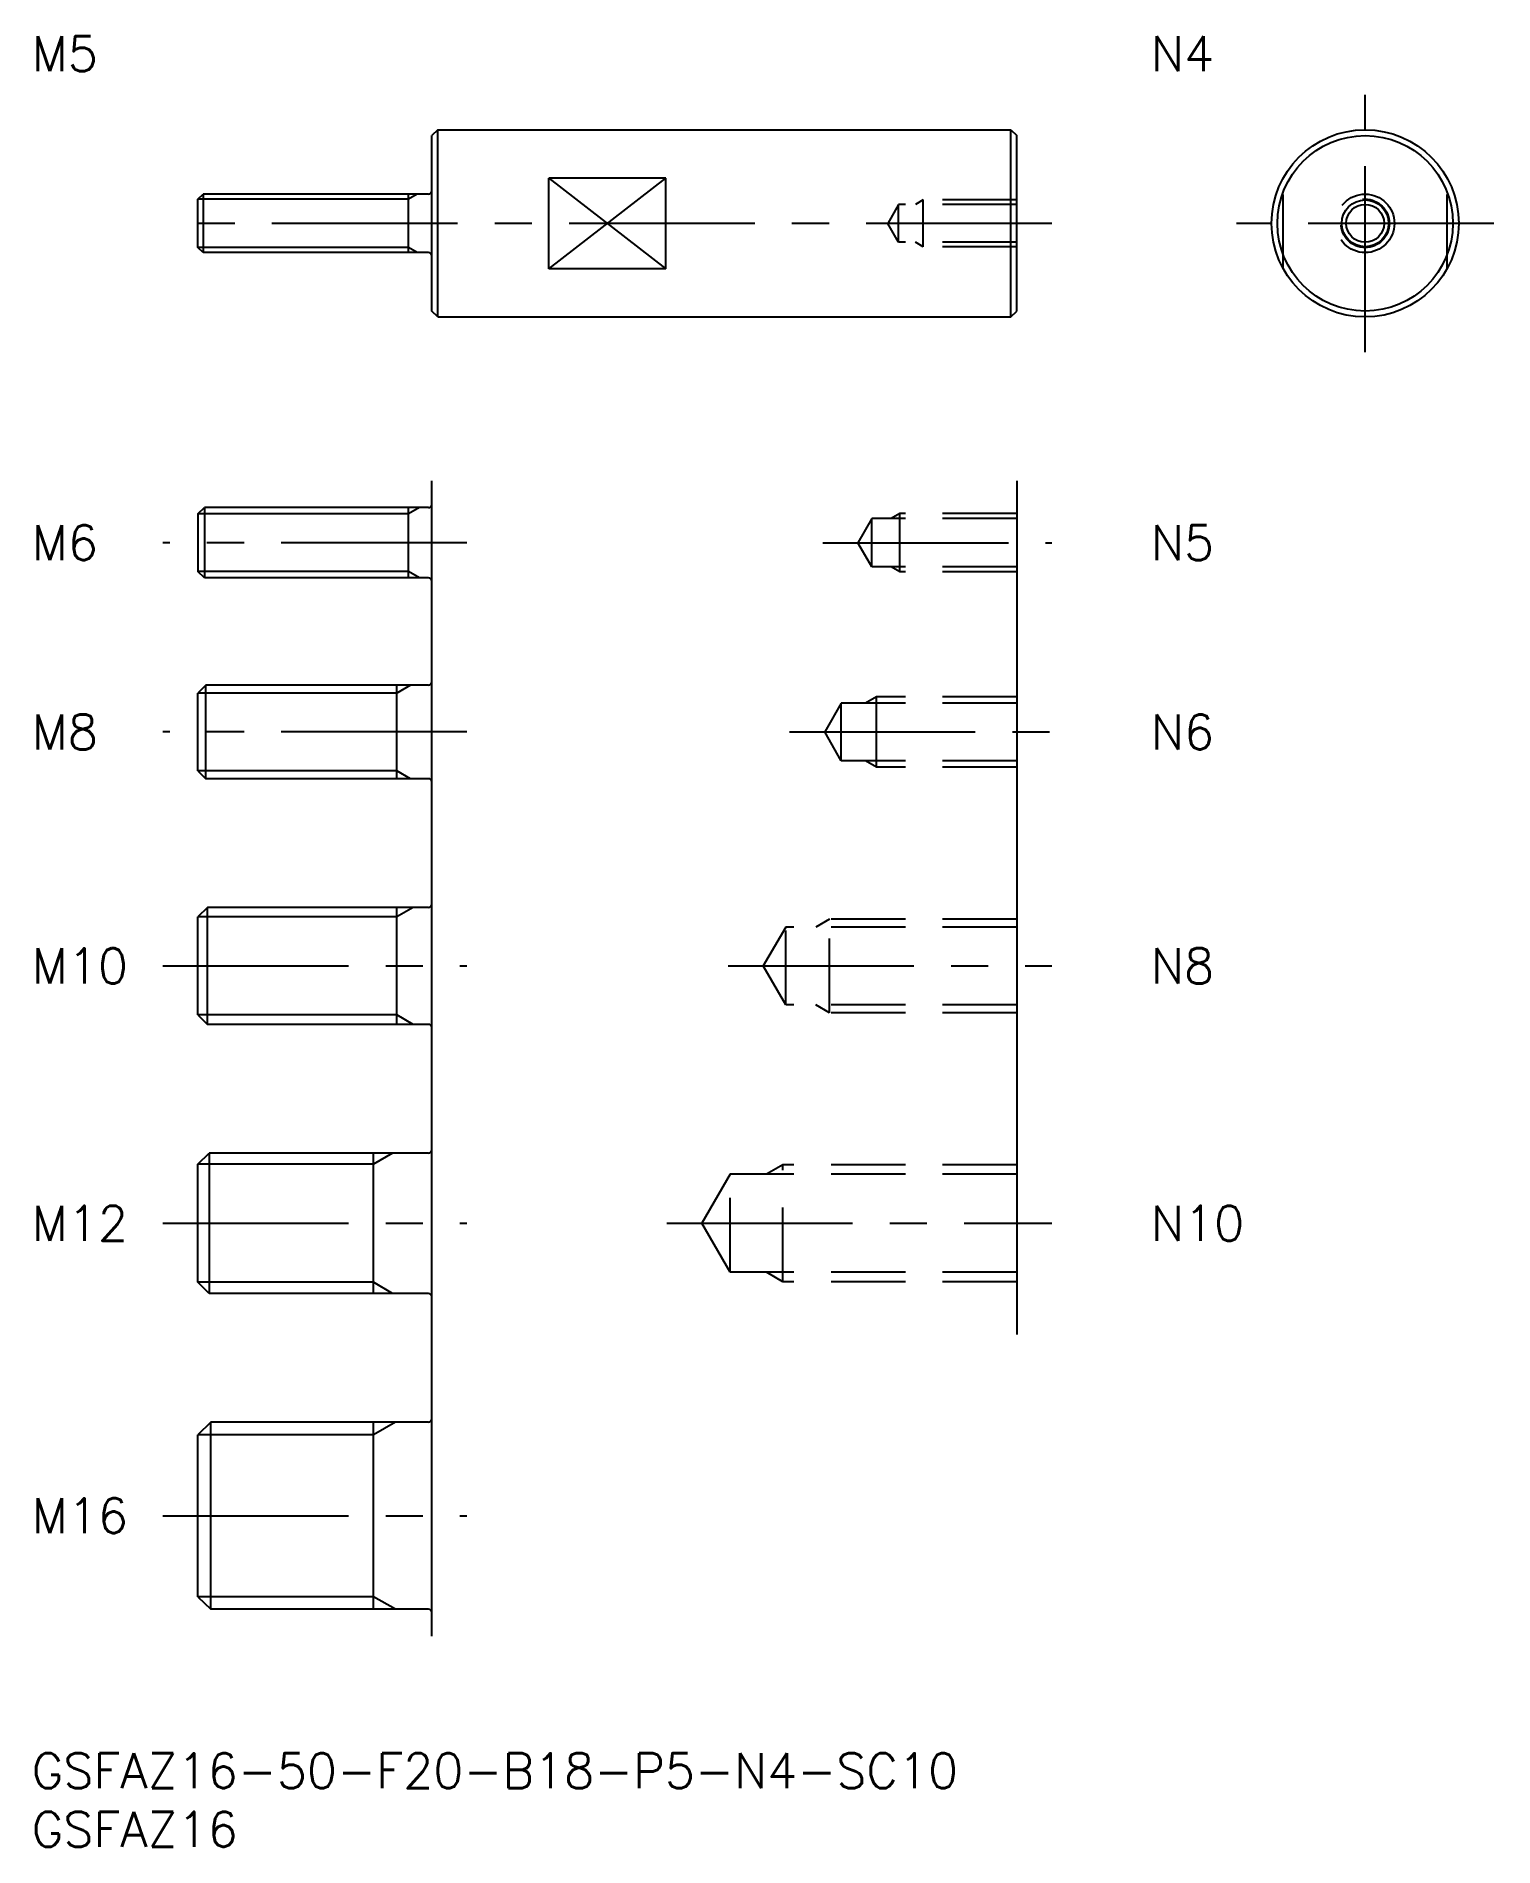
# Model space of a CAD drawing. Extents: x 0 to 125, y -8 to 147.
import ezdxf

# ---------------------------------------------------------------- set-up
doc = ezdxf.new("R2010")
doc.units = 0
doc.header["$LTSCALE"] = 0.5
doc.linetypes.add('CENTER', pattern=[50.8, 31.75, -6.35, 6.35, -6.35])
doc.linetypes.add('DASHED', pattern=[19.05, 12.7, -6.35])
for name, color, linetype in [('MSM_CENTER', 1, 'CENTER'), ('MSM_CONTINUOUS', 7, 'CONTINUOUS'), ('MSM_DASHED', 4, 'DASHED'), ('MSM_NARROW', 5, 'CONTINUOUS'), ('MSM_PART_NUMBER', 7, 'CONTINUOUS')]:
    doc.layers.add(name, color=color, linetype=linetype)
doc.styles.get("Standard").update_dxf_attribs({"font": 'txt.shx', "height": 1.5, "bigfont": 'bigfont.shx'})

# ---------------------------------------------------------------- blocks, each defined once
blk = doc.blocks.new('*U42')
at = {"layer": 'MSM_PART_NUMBER'}
blk.add_text('GSFAZ16-50-F20-B18-P5-N4-SC10', height=3, dxfattribs=at).set_placement((0, -3))
blk = doc.blocks.new('*U43')
at = {"layer": 'MSM_PART_NUMBER'}
blk.add_text('GSFAZ16', height=3, dxfattribs=at).set_placement((0, -8))

msp = doc.modelspace()

# ---------------------------------------------------------------- linework, layer by layer
at = {"layer": 'MSM_CENTER'}
for p, q in [((113.99, 119.77), (113.99, 141.77)), ((87.21, 130.77), (11.21, 130.77)), ((124.99, 130.77), (102.99, 130.77)), ((37.21, 103.47), (11.21, 103.47)), ((37.21, 103.47), (11.21, 103.47)), ((67.62, 103.47), (87.21, 103.47)), ((37.21, 87.3), (11.21, 87.3)), ((64.79, 87.3), (87.21, 87.3)), ((11.21, 67.3), (37.21, 67.3)), ((59.54, 67.3), (87.21, 67.3)), ((11.21, 45.3), (37.21, 45.3)), ((54.3, 45.3), (87.21, 45.3)), ((11.21, 20.3), (37.21, 20.3))]:
    msp.add_line(p, q, dxfattribs=at)
at = {"layer": 'MSM_CONTINUOUS'}
for p, q in [((34.71, 138.77), (34.21, 138.27)), ((34.21, 123.27), (34.21, 138.27)), ((34.71, 122.77), (34.71, 138.77)), ((34.71, 138.77), (83.71, 138.77)), ((83.71, 122.77), (83.71, 138.77)), ((83.71, 138.77), (84.21, 138.27)), ((84.21, 123.27), (84.21, 138.27)), ((14.21, 132.83), (14.65, 133.27)), ((33.91, 133.27), (14.65, 133.27)), ((14.65, 133.27), (14.65, 128.27)), ((32.21, 128.27), (32.21, 133.27)), ((44.21, 126.89), (44.21, 134.64)), ((54.21, 134.64), (44.21, 134.64)), ((54.21, 126.89), (54.21, 134.64)), ((14.21, 128.7), (14.21, 132.83)), ((14.65, 128.27), (14.21, 128.7)), ((33.91, 128.27), (14.65, 128.27)), ((54.21, 126.89), (44.21, 126.89)), ((34.71, 122.77), (34.21, 123.27)), ((34.71, 122.77), (83.71, 122.77)), ((83.71, 122.77), (84.21, 123.27)), ((34.21, 10), (34.21, 108.77)), ((84.21, 108.77), (84.21, 35.8)), ((14.21, 105.93), (14.76, 106.47)), ((14.21, 105.93), (14.21, 101.01)), ((33.91, 106.47), (14.76, 106.47)), ((14.76, 106.47), (14.76, 100.47)), ((32.21, 100.47), (32.21, 106.47)), ((14.76, 100.47), (14.21, 101.01)), ((33.91, 100.47), (14.76, 100.47)), ((14.89, 91.3), (14.21, 90.62)), ((14.21, 83.98), (14.21, 90.62)), ((33.91, 91.3), (14.89, 91.3)), ((14.89, 83.3), (14.89, 91.3)), ((31.21, 83.3), (31.21, 91.3)), ((14.21, 83.98), (14.89, 83.3)), ((33.91, 83.3), (14.89, 83.3)), ((15.03, 72.3), (14.21, 71.49)), ((14.21, 63.11), (14.21, 71.49)), ((33.91, 72.3), (15.03, 72.3)), ((15.03, 62.3), (15.03, 72.3)), ((31.21, 62.3), (31.21, 72.3)), ((14.21, 63.11), (15.03, 62.3)), ((33.91, 62.3), (15.03, 62.3)), ((14.21, 50.35), (15.16, 51.3)), ((33.91, 51.3), (15.16, 51.3)), ((15.16, 51.3), (15.16, 39.3)), ((29.21, 39.3), (29.21, 51.3)), ((14.21, 40.25), (14.21, 50.35)), ((15.16, 39.3), (14.21, 40.25)), ((33.91, 39.3), (15.16, 39.3)), ((15.3, 28.3), (14.21, 27.22)), ((15.3, 12.3), (15.3, 28.3)), ((33.91, 28.3), (15.3, 28.3)), ((29.21, 12.3), (29.21, 28.3)), ((14.21, 13.38), (14.21, 27.22)), ((14.21, 13.38), (15.3, 12.3)), ((33.91, 12.3), (15.3, 12.3))]:
    msp.add_line(p, q, dxfattribs=at)
for radius in [8, 7.5, 1.62]:
    msp.add_circle((113.99, 130.77), radius, dxfattribs=at)
for centre, start, end in [((33.91, 133.57), 270, 0), ((33.91, 127.97), 0, 90), ((33.91, 106.77), 270, 0), ((33.91, 100.17), 0, 90), ((33.91, 91.6), 270, 0), ((33.91, 83), 0, 90), ((33.91, 72.6), 270, 0), ((33.91, 62), 0, 90), ((33.91, 51.6), 270, 0), ((33.91, 39), 0, 90), ((33.91, 28.6), 270, 0), ((33.91, 12), 0, 90)]:
    msp.add_arc(centre, 0.3, start, end, dxfattribs=at)
at = {"layer": 'MSM_DASHED'}
for p, q in [((106.99, 126.89), (106.99, 134.64)), ((120.99, 126.89), (120.99, 134.64)), ((74.11, 132.39), (73.18, 130.77)), ((74.11, 129.15), (74.11, 132.39)), ((84.21, 132.39), (74.11, 132.39)), ((76.21, 132.77), (75.56, 132.39)), ((76.21, 128.77), (76.21, 132.77)), ((84.21, 132.77), (76.21, 132.77)), ((74.11, 129.15), (73.18, 130.77)), ((84.21, 129.15), (74.11, 129.15)), ((76.21, 128.77), (75.56, 129.15)), ((84.21, 128.77), (76.21, 128.77)), ((71.81, 105.53), (70.62, 103.47)), ((71.81, 101.4), (71.81, 105.53)), ((84.21, 105.53), (71.81, 105.53)), ((74.21, 105.97), (73.46, 105.53)), ((84.21, 105.97), (74.21, 105.97)), ((74.21, 100.97), (74.21, 105.97)), ((71.81, 101.4), (70.62, 103.47)), ((84.21, 101.4), (71.81, 101.4)), ((74.21, 100.97), (73.46, 101.4)), ((84.21, 100.97), (74.21, 100.97)), ((72.21, 90.3), (71.28, 89.76)), ((72.21, 84.3), (72.21, 90.3)), ((84.21, 90.3), (72.21, 90.3)), ((69.21, 89.76), (67.79, 87.3)), ((69.21, 84.84), (69.21, 89.76)), ((84.21, 89.76), (69.21, 89.76)), ((69.21, 84.84), (67.79, 87.3)), ((84.21, 84.84), (69.21, 84.84)), ((72.21, 84.3), (71.28, 84.84)), ((84.21, 84.3), (72.21, 84.3)), ((68.21, 71.3), (67.04, 70.62)), ((68.21, 63.3), (68.21, 71.3)), ((84.21, 71.3), (68.21, 71.3)), ((64.46, 70.62), (62.54, 67.3)), ((64.46, 63.98), (64.46, 70.62)), ((84.21, 70.62), (64.46, 70.62)), ((64.46, 63.98), (62.54, 67.3)), ((84.21, 63.98), (64.46, 63.98)), ((68.21, 63.3), (67.04, 63.98)), ((84.21, 63.3), (68.21, 63.3)), ((64.21, 50.3), (62.81, 49.49)), ((64.21, 40.3), (64.21, 50.3)), ((84.21, 50.3), (64.21, 50.3)), ((59.71, 49.49), (57.3, 45.3)), ((59.71, 41.11), (59.71, 49.49)), ((84.21, 49.49), (59.71, 49.49)), ((59.71, 41.11), (57.3, 45.3)), ((84.21, 41.11), (59.71, 41.11)), ((64.21, 40.3), (62.81, 41.11)), ((84.21, 40.3), (64.21, 40.3))]:
    msp.add_line(p, q, dxfattribs=at)
for radius in [2.5, 2.07]:
    msp.add_circle((113.99, 130.77), radius, dxfattribs=at)
at = {"layer": 'MSM_NARROW'}
for p, q in [((32.96, 133.27), (32.21, 132.83)), ((44.21, 134.64), (54.21, 126.89)), ((44.21, 126.89), (54.21, 134.64)), ((32.21, 132.83), (14.21, 132.83)), ((32.21, 128.7), (14.21, 128.7)), ((32.96, 128.27), (32.21, 128.7)), ((32.21, 105.93), (14.21, 105.93)), ((33.15, 106.47), (32.21, 105.93)), ((32.21, 101.01), (14.21, 101.01)), ((33.15, 100.47), (32.21, 101.01)), ((31.21, 90.62), (14.21, 90.62)), ((32.39, 91.3), (31.21, 90.62)), ((31.21, 83.98), (14.21, 83.98)), ((32.39, 83.3), (31.21, 83.98)), ((31.21, 71.49), (14.21, 71.49)), ((32.62, 72.3), (31.21, 71.49)), ((31.21, 63.11), (14.21, 63.11)), ((32.62, 62.3), (31.21, 63.11)), ((30.85, 51.3), (29.21, 50.35)), ((29.21, 50.35), (14.21, 50.35)), ((29.21, 40.25), (14.21, 40.25)), ((30.85, 39.3), (29.21, 40.25)), ((31.09, 28.3), (29.21, 27.22)), ((29.21, 27.22), (14.21, 27.22)), ((29.21, 13.38), (14.21, 13.38)), ((31.09, 12.3), (29.21, 13.38))]:
    msp.add_line(p, q, dxfattribs=at)
msp.add_circle((113.99, 130.77), 2, dxfattribs=at)

# ---------------------------------------------------------------- block references
at = {"layer": 'MSM_CONTINUOUS'}
for name in ['*U42', '*U43']:
    msp.add_blockref(name, (0, 0), dxfattribs=at)

# ---------------------------------------------------------------- texts
at = {"layer": 'MSM_PART_NUMBER'}
for s, p in [('M5', (0, 143.77)), ('N4', (95.68, 143.77)), ('M6', (0, 101.97)), ('N5', (95.68, 101.97)), ('M8', (0, 85.8)), ('N6', (95.68, 85.8)), ('M10', (0, 65.8)), ('N8', (95.68, 65.8)), ('M12', (0, 43.8)), ('N10', (95.68, 43.8)), ('M16', (0, 18.8))]:
    msp.add_text(s, height=3, dxfattribs=at).set_placement(p)

doc.saveas('drawing.dxf')
